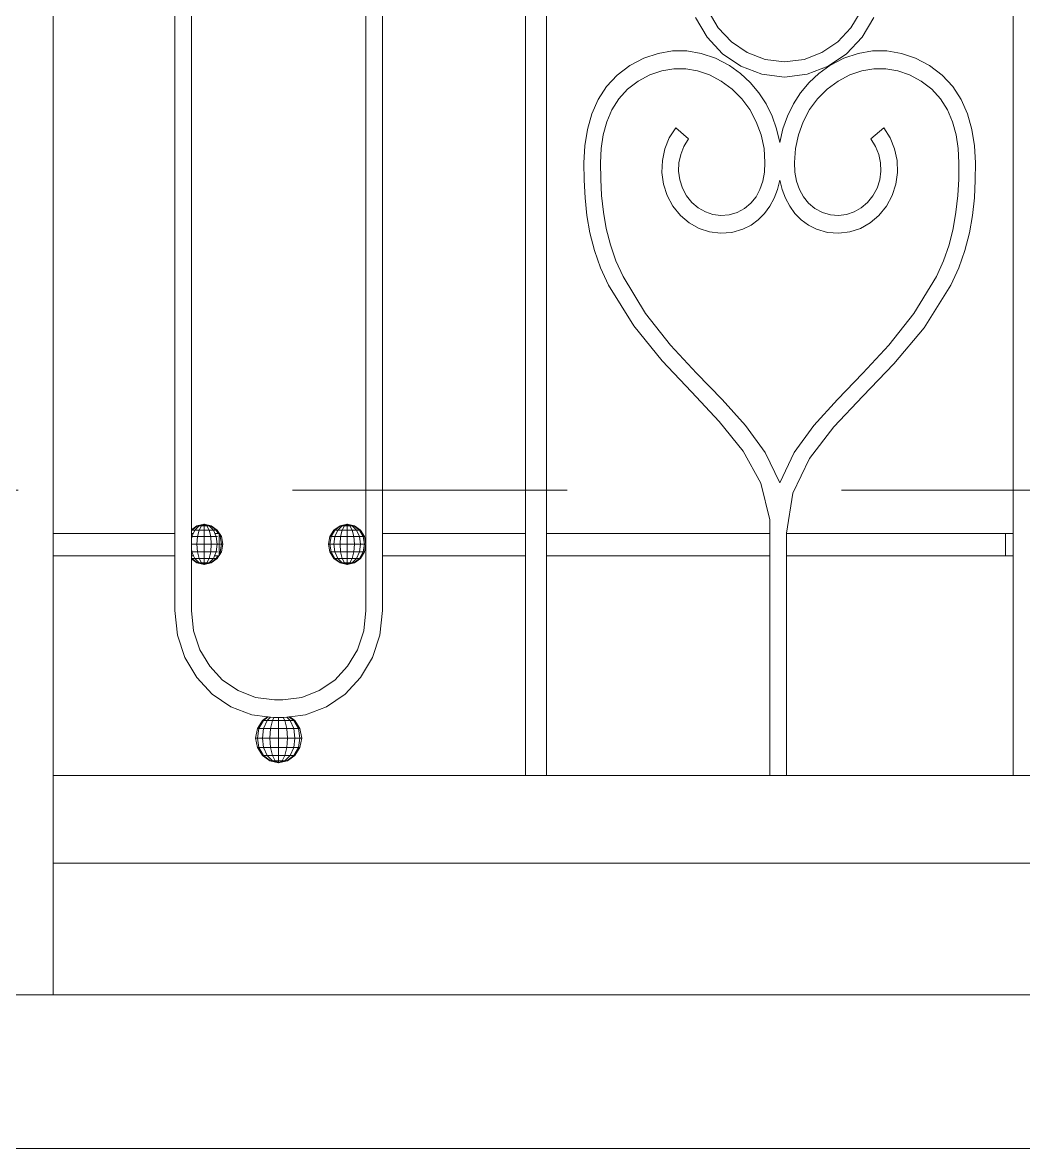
# Model space of a CAD drawing. Header units: millimetres. Extents: x 1832547 to 2001569, y -558009 to -417808.
# Drawn here: x 1944749 to 1945205, y -528144 to -527631 of the extents above; entities that cross this region are included whole.
import ezdxf

# ---------------------------------------------------------------- set-up
doc = ezdxf.new("R2010")
doc.units = ezdxf.units.MM
doc.header["$MEASUREMENT"] = 0
doc.linetypes.add('CENTER', pattern=[2, 1.25, -0.25, 0.25, -0.25])
for name, color, linetype, lineweight in [('CA.thay 145', 145, 'CONTINUOUS', 18), ('CA.tim 67', 67, 'CENTER', 9), ('CA_manh 08', 8, 'CONTINUOUS', 9)]:
    doc.layers.add(name, color=color, linetype=linetype, lineweight=lineweight)

msp = doc.modelspace()

# ---------------------------------------------------------------- linework, layer by layer
at = {"layer": 'CA.thay 145'}
msp.add_lwpolyline([(1940403.64, -528143.59), (1955074.86, -528143.59)], dxfattribs=at)
at = {"layer": 'CA.tim 67', "ltscale": 500}
msp.add_lwpolyline([(1963746.8, -527843.59), (1938240.83, -527843.59)], dxfattribs=at)
at = {"layer": 'CA_manh 08'}
for p, q in [((1944762.75, -527863.43), (1944762.75, -527351.16)), ((1944818.17, -527351.16), (1944818.17, -527863.43)), ((1944825.73, -527861.66), (1944825.73, -527351.77)), ((1944905.18, -527352.13), (1944905.18, -527868.32)), ((1944912.75, -527863.43), (1944912.75, -527351.16)), ((1944977.92, -527351.16), (1944977.92, -527863.43)), ((1944987.38, -527863.43), (1944987.38, -527351.16)), ((1945199.99, -527351.16), (1945199.99, -527863.43)), ((1945061.06, -527625.21), (1945065.64, -527632.95)), ((1945126.14, -527632.95), (1945130.72, -527625.21)), ((1945060.61, -527637.27), (1945055.27, -527628.26)), ((1945136.51, -527628.26), (1945131.17, -527637.27)), ((1945067.62, -527644.8), (1945060.61, -527637.27)), ((1945065.64, -527632.95), (1945071.65, -527639.4)), ((1945120.13, -527639.4), (1945126.14, -527632.95)), ((1945131.17, -527637.27), (1945124.16, -527644.8)), ((1945071.65, -527639.4), (1945078.85, -527644.32)), ((1945112.93, -527644.32), (1945120.13, -527639.4)), ((1945025.4, -527650.24), (1945031.78, -527646.89)), ((1945038.26, -527644.66), (1945031.78, -527646.89)), ((1945044.82, -527643.54), (1945038.26, -527644.66)), ((1945051.4, -527643.54), (1945044.82, -527643.54)), ((1945057.96, -527644.66), (1945051.4, -527643.54)), ((1945064.45, -527646.89), (1945057.96, -527644.66)), ((1945070.82, -527650.24), (1945064.45, -527646.89)), ((1945076.01, -527650.54), (1945067.62, -527644.8)), ((1945078.85, -527644.32), (1945087.01, -527647.45)), ((1945087.01, -527647.45), (1945095.89, -527648.56)), ((1945095.89, -527648.56), (1945104.77, -527647.45)), ((1945104.77, -527647.45), (1945112.93, -527644.32)), ((1945124.16, -527644.8), (1945115.76, -527650.54)), ((1945122.92, -527646.89), (1945116.54, -527650.24)), ((1945129.4, -527644.66), (1945122.92, -527646.89)), ((1945135.96, -527643.54), (1945129.4, -527644.66)), ((1945142.54, -527643.54), (1945135.96, -527643.54)), ((1945149.1, -527644.66), (1945142.54, -527643.54)), ((1945155.59, -527646.89), (1945149.1, -527644.66)), ((1945161.96, -527650.24), (1945155.59, -527646.89)), ((1945025.4, -527650.24), (1945019.62, -527654.6)), ((1945034.54, -527654.46), (1945039.94, -527652.58)), ((1945039.94, -527652.58), (1945045.39, -527651.64)), ((1945045.39, -527651.64), (1945050.85, -527651.64)), ((1945050.85, -527651.64), (1945056.29, -527652.58)), ((1945056.29, -527652.58), (1945061.7, -527654.46)), ((1945075.79, -527653.79), (1945070.82, -527650.24)), ((1945085.53, -527654.19), (1945076.01, -527650.54)), ((1945115.76, -527650.54), (1945106.25, -527654.19)), ((1945116.54, -527650.24), (1945111.58, -527653.79)), ((1945125.67, -527654.46), (1945131.07, -527652.58)), ((1945131.07, -527652.58), (1945136.52, -527651.64)), ((1945136.52, -527651.64), (1945141.98, -527651.64)), ((1945141.98, -527651.64), (1945147.42, -527652.58)), ((1945152.83, -527654.46), (1945147.42, -527652.58)), ((1945167.74, -527654.6), (1945161.96, -527650.24)), ((1945019.62, -527654.6), (1945014.84, -527659.81)), ((1945024.35, -527660.95), (1945029.19, -527657.28)), ((1945029.19, -527657.28), (1945034.54, -527654.46)), ((1945061.7, -527654.46), (1945067.03, -527657.28)), ((1945067.03, -527657.28), (1945072.04, -527660.95)), ((1945080.24, -527657.93), (1945075.79, -527653.79)), ((1945084.14, -527662.6), (1945080.24, -527657.93)), ((1945095.89, -527655.48), (1945085.53, -527654.19)), ((1945106.25, -527654.19), (1945095.89, -527655.48)), ((1945107.13, -527657.93), (1945103.22, -527662.6)), ((1945111.58, -527653.79), (1945107.13, -527657.93)), ((1945115.33, -527660.95), (1945120.33, -527657.28)), ((1945120.33, -527657.28), (1945125.67, -527654.46)), ((1945152.83, -527654.46), (1945158.18, -527657.28)), ((1945158.18, -527657.28), (1945163.02, -527660.95)), ((1945172.52, -527659.81), (1945167.74, -527654.6)), ((1945014.84, -527659.81), (1945011.02, -527665.73)), ((1945020.39, -527665.33), (1945024.35, -527660.95)), ((1945072.04, -527660.95), (1945076.4, -527665.32)), ((1945087.47, -527667.72), (1945084.14, -527662.6)), ((1945103.22, -527662.6), (1945099.89, -527667.72)), ((1945110.96, -527665.32), (1945115.33, -527660.95)), ((1945163.02, -527660.95), (1945166.97, -527665.33)), ((1945176.34, -527665.73), (1945172.52, -527659.81)), ((1945011.02, -527665.73), (1945008.12, -527672.27)), ((1945017.27, -527670.31), (1945020.39, -527665.33)), ((1945076.4, -527665.32), (1945080.09, -527670.3)), ((1945090.19, -527673.24), (1945087.47, -527667.72)), ((1945099.89, -527667.72), (1945097.17, -527673.24)), ((1945107.28, -527670.3), (1945110.96, -527665.32)), ((1945166.97, -527665.33), (1945170.1, -527670.31)), ((1945179.24, -527672.27), (1945176.34, -527665.73)), ((1945008.12, -527672.27), (1945006.09, -527679.31)), ((1945014.93, -527675.81), (1945017.27, -527670.31)), ((1945080.09, -527670.3), (1945083.03, -527675.8)), ((1945092.27, -527679.09), (1945090.19, -527673.24)), ((1945097.17, -527673.24), (1945095.09, -527679.09)), ((1945104.33, -527675.8), (1945107.28, -527670.3)), ((1945170.1, -527670.31), (1945172.44, -527675.81)), ((1945181.27, -527679.31), (1945179.24, -527672.27)), ((1945013.31, -527681.74), (1945014.93, -527675.81)), ((1945046.32, -527678.52), (1945043.38, -527683.15)), ((1945052.17, -527683.67), (1945046.32, -527678.52)), ((1945083.03, -527675.8), (1945085.2, -527681.72)), ((1945102.17, -527681.72), (1945104.33, -527675.8)), ((1945141.04, -527678.52), (1945135.19, -527683.67)), ((1945143.98, -527683.15), (1945141.04, -527678.52)), ((1945172.44, -527675.81), (1945174.05, -527681.74)), ((1945006.09, -527679.31), (1945004.9, -527686.74)), ((1945012.37, -527688.01), (1945013.31, -527681.74)), ((1945043.38, -527683.15), (1945041.36, -527688.18)), ((1945050.04, -527687.03), (1945052.17, -527683.67)), ((1945085.2, -527681.72), (1945086.53, -527687.97)), ((1945093.68, -527685.22), (1945092.27, -527679.09)), ((1945095.09, -527679.09), (1945093.68, -527685.22)), ((1945100.84, -527687.97), (1945102.17, -527681.72)), ((1945135.19, -527683.67), (1945137.32, -527687.03)), ((1945146.01, -527688.18), (1945143.98, -527683.15)), ((1945174.05, -527681.74), (1945174.99, -527688.01)), ((1945182.47, -527686.74), (1945181.27, -527679.31)), ((1945004.9, -527686.74), (1945004.48, -527694.46)), ((1945012.05, -527694.52), (1945012.37, -527688.01)), ((1945041.36, -527688.18), (1945040.24, -527693.47)), ((1945048.57, -527690.67), (1945050.04, -527687.03)), ((1945086.53, -527687.97), (1945086.98, -527694.45)), ((1945100.39, -527694.45), (1945100.84, -527687.97)), ((1945137.32, -527687.03), (1945138.8, -527690.67)), ((1945147.12, -527693.47), (1945146.01, -527688.18)), ((1945174.99, -527688.01), (1945175.31, -527694.52)), ((1945182.88, -527694.46), (1945182.47, -527686.74)), ((1945040.24, -527693.47), (1945040.05, -527698.87)), ((1945047.76, -527694.49), (1945048.57, -527690.67)), ((1945138.8, -527690.67), (1945139.61, -527694.49)), ((1945147.31, -527698.87), (1945147.12, -527693.47)), ((1945004.48, -527694.46), (1945004.58, -527702.48)), ((1945012.15, -527701.95), (1945012.05, -527694.52)), ((1945040.05, -527698.87), (1945040.79, -527704.23)), ((1945047.61, -527698.4), (1945047.76, -527694.49)), ((1945048.13, -527702.29), (1945047.61, -527698.4)), ((1945086.73, -527698.78), (1945085.96, -527702.86)), ((1945086.98, -527694.45), (1945086.73, -527698.78)), ((1945100.64, -527698.78), (1945100.39, -527694.45)), ((1945101.4, -527702.86), (1945100.64, -527698.78)), ((1945139.76, -527698.4), (1945139.23, -527702.29)), ((1945139.61, -527694.49), (1945139.76, -527698.4)), ((1945146.58, -527704.23), (1945147.31, -527698.87)), ((1945175.31, -527694.52), (1945175.21, -527701.95)), ((1945182.78, -527702.48), (1945182.88, -527694.46)), ((1945004.58, -527702.48), (1945005.01, -527710.48)), ((1945012.58, -527709.46), (1945012.15, -527701.95)), ((1945040.79, -527704.23), (1945042.45, -527709.41)), ((1945049.34, -527706.04), (1945048.13, -527702.29)), ((1945085.96, -527702.86), (1945084.69, -527706.64)), ((1945092.62, -527706.68), (1945093.68, -527702.48)), ((1945093.68, -527702.48), (1945094.75, -527706.68)), ((1945102.68, -527706.64), (1945101.4, -527702.86)), ((1945139.23, -527702.29), (1945138.03, -527706.04)), ((1945144.92, -527709.41), (1945146.58, -527704.23)), ((1945175.21, -527701.95), (1945174.79, -527709.46)), ((1945182.36, -527710.48), (1945182.78, -527702.48)), ((1945042.45, -527709.41), (1945045.05, -527714.27)), ((1945051.22, -527709.57), (1945049.34, -527706.04)), ((1945084.69, -527706.64), (1945082.89, -527710.03)), ((1945091.1, -527710.64), (1945092.62, -527706.68)), ((1945094.75, -527706.68), (1945096.26, -527710.64)), ((1945104.48, -527710.03), (1945102.68, -527706.64)), ((1945138.03, -527706.04), (1945136.14, -527709.57)), ((1945142.31, -527714.27), (1945144.92, -527709.41)), ((1945005.01, -527710.48), (1945005.86, -527718.47)), ((1945013.4, -527716.98), (1945012.58, -527709.46)), ((1945045.05, -527714.27), (1945048.46, -527718.51)), ((1945053.69, -527712.64), (1945051.22, -527709.57)), ((1945056.58, -527715.1), (1945053.69, -527712.64)), ((1945080.55, -527712.96), (1945077.67, -527715.37)), ((1945082.89, -527710.03), (1945080.55, -527712.96)), ((1945086.75, -527717.62), (1945089.15, -527714.31)), ((1945089.15, -527714.31), (1945091.1, -527710.64)), ((1945096.26, -527710.64), (1945098.22, -527714.31)), ((1945098.22, -527714.31), (1945100.62, -527717.62)), ((1945106.81, -527712.96), (1945104.48, -527710.03)), ((1945109.69, -527715.37), (1945106.81, -527712.96)), ((1945133.68, -527712.64), (1945130.78, -527715.1)), ((1945136.14, -527709.57), (1945133.68, -527712.64)), ((1945138.9, -527718.51), (1945142.31, -527714.27)), ((1945174.79, -527709.46), (1945173.97, -527716.98)), ((1945181.5, -527718.47), (1945182.36, -527710.48)), ((1945005.86, -527718.47), (1945007.26, -527726.45)), ((1945014.7, -527724.48), (1945013.4, -527716.98)), ((1945048.46, -527718.51), (1945052.47, -527721.91)), ((1945059.81, -527716.92), (1945056.58, -527715.1)), ((1945063.28, -527718.07), (1945059.81, -527716.92)), ((1945066.9, -527718.52), (1945063.28, -527718.07)), ((1945070.59, -527718.23), (1945066.9, -527718.52)), ((1945074.24, -527717.18), (1945070.59, -527718.23)), ((1945077.67, -527715.37), (1945074.24, -527717.18)), ((1945083.9, -527720.51), (1945086.75, -527717.62)), ((1945100.62, -527717.62), (1945103.46, -527720.51)), ((1945113.12, -527717.18), (1945109.69, -527715.37)), ((1945116.78, -527718.23), (1945113.12, -527717.18)), ((1945120.46, -527718.52), (1945116.78, -527718.23)), ((1945124.09, -527718.07), (1945120.46, -527718.52)), ((1945127.56, -527716.92), (1945124.09, -527718.07)), ((1945130.78, -527715.1), (1945127.56, -527716.92)), ((1945134.9, -527721.91), (1945138.9, -527718.51)), ((1945173.97, -527716.98), (1945172.66, -527724.48)), ((1945180.11, -527726.45), (1945181.5, -527718.47)), ((1945016.57, -527731.91), (1945014.7, -527724.48)), ((1945052.47, -527721.91), (1945056.94, -527724.43)), ((1945056.94, -527724.43), (1945061.74, -527726.02)), ((1945071.85, -527726.24), (1945076.89, -527724.8)), ((1945076.89, -527724.8), (1945080.62, -527722.92)), ((1945080.62, -527722.92), (1945083.9, -527720.51)), ((1945103.46, -527720.51), (1945106.75, -527722.92)), ((1945106.75, -527722.92), (1945110.48, -527724.8)), ((1945110.48, -527724.8), (1945115.52, -527726.24)), ((1945125.62, -527726.02), (1945130.43, -527724.43)), ((1945130.43, -527724.43), (1945134.9, -527721.91)), ((1945172.66, -527724.48), (1945170.8, -527731.91)), ((1945007.26, -527726.45), (1945009.29, -527734.41)), ((1945061.74, -527726.02), (1945066.76, -527726.64)), ((1945066.76, -527726.64), (1945071.85, -527726.24)), ((1945115.52, -527726.24), (1945120.61, -527726.64)), ((1945120.61, -527726.64), (1945125.62, -527726.02)), ((1945178.07, -527734.41), (1945180.11, -527726.45)), ((1945009.29, -527734.41), (1945012.07, -527742.35)), ((1945019.08, -527739.2), (1945016.57, -527731.91)), ((1945170.8, -527731.91), (1945168.29, -527739.2)), ((1945175.29, -527742.35), (1945178.07, -527734.41)), ((1945022.31, -527746.32), (1945019.08, -527739.2)), ((1945168.29, -527739.2), (1945165.06, -527746.32)), ((1945012.07, -527742.35), (1945015.7, -527750.28)), ((1945171.67, -527750.28), (1945175.29, -527742.35)), ((1945015.7, -527750.28), (1945027.2, -527768.83)), ((1945032.53, -527763.11), (1945022.31, -527746.32)), ((1945165.06, -527746.32), (1945154.83, -527763.11)), ((1945159.49, -527769.65), (1945171.67, -527750.28)), ((1945043.93, -527777.56), (1945032.53, -527763.11)), ((1945154.83, -527763.11), (1945143.44, -527777.56)), ((1945027.2, -527768.83), (1945040.15, -527784.73)), ((1945145.69, -527786.15), (1945159.49, -527769.65)), ((1945055.79, -527790.39), (1945043.93, -527777.56)), ((1945143.44, -527777.56), (1945131.57, -527790.39)), ((1945040.15, -527784.73), (1945053.49, -527798.93)), ((1945131.52, -527800.86), (1945145.69, -527786.15)), ((1945067.41, -527802.35), (1945055.79, -527790.39)), ((1945131.57, -527790.39), (1945119.96, -527802.35)), ((1945053.49, -527798.93), (1945066.13, -527812.33)), ((1945118.27, -527814.84), (1945131.52, -527800.86)), ((1945078.07, -527814.16), (1945067.41, -527802.35)), ((1945119.96, -527802.35), (1945109.3, -527814.16)), ((1945066.13, -527812.33), (1945077.01, -527825.88)), ((1945087.06, -527826.56), (1945078.07, -527814.16)), ((1945109.3, -527814.16), (1945100.3, -527826.56)), ((1945107.22, -527829.19), (1945118.27, -527814.84)), ((1945077.01, -527825.88), (1945085.07, -527840.5)), ((1945093.68, -527840.27), (1945087.06, -527826.56)), ((1945100.3, -527826.56), (1945093.68, -527840.27)), ((1945099.63, -527844.98), (1945107.22, -527829.19)), ((1945085.07, -527840.5), (1945089.22, -527857.12)), ((1945096.79, -527863.29), (1945099.63, -527844.98)), ((1945089.22, -527857.12), (1945089.22, -527863.43)), ((1944825.73, -527861.66), (1944828.23, -527859.87)), ((1944825.73, -527861.85), (1944825.73, -527861.66)), ((1944825.93, -527861.85), (1944825.73, -527861.85)), ((1944825.73, -527862.19), (1944825.93, -527861.85)), ((1944825.73, -527862.19), (1944825.73, -527861.85)), ((1944825.73, -527863.43), (1944825.73, -527862.19)), ((1944825.93, -527861.85), (1944828.48, -527859.87)), ((1944827.23, -527861.85), (1944825.93, -527861.85)), ((1944825.93, -527864.82), (1944827.23, -527861.85)), ((1944827.23, -527861.85), (1944829.18, -527859.87)), ((1944829.18, -527861.85), (1944827.23, -527861.85)), ((1944828.23, -527859.87), (1944831.49, -527859.17)), ((1944828.48, -527859.87), (1944828.23, -527859.87)), ((1944828.48, -527859.87), (1944831.49, -527859.17)), ((1944829.18, -527859.87), (1944828.48, -527859.87)), ((1944828.48, -527864.82), (1944829.18, -527861.85)), ((1944829.18, -527859.87), (1944831.49, -527859.17)), ((1944830.24, -527859.87), (1944829.18, -527859.87)), ((1944829.18, -527861.85), (1944830.24, -527859.87)), ((1944831.49, -527861.85), (1944829.18, -527861.85)), ((1944830.24, -527859.87), (1944831.49, -527859.17)), ((1944831.49, -527859.87), (1944830.24, -527859.87)), ((1944831.49, -527859.17), (1944831.49, -527859.87)), ((1944834.74, -527859.87), (1944831.49, -527859.17)), ((1944834.5, -527859.87), (1944831.49, -527859.17)), ((1944833.79, -527859.87), (1944831.49, -527859.17)), ((1944832.73, -527859.87), (1944831.49, -527859.17)), ((1944832.73, -527859.87), (1944831.49, -527859.87)), ((1944831.49, -527859.87), (1944831.49, -527861.85)), ((1944833.79, -527861.85), (1944831.49, -527861.85)), ((1944831.49, -527861.85), (1944831.49, -527864.82)), ((1944833.79, -527859.87), (1944832.73, -527859.87)), ((1944833.79, -527861.85), (1944832.73, -527859.87)), ((1944834.5, -527859.87), (1944833.79, -527859.87)), ((1944835.74, -527861.85), (1944833.79, -527859.87)), ((1944835.74, -527861.85), (1944833.79, -527861.85)), ((1944834.5, -527864.82), (1944833.79, -527861.85)), ((1944834.5, -527859.87), (1944834.74, -527859.87)), ((1944837.05, -527861.85), (1944834.5, -527859.87)), ((1944837.51, -527861.85), (1944834.74, -527859.87)), ((1944837.05, -527861.85), (1944835.74, -527861.85)), ((1944837.05, -527864.82), (1944835.74, -527861.85)), ((1944837.51, -527861.85), (1944837.05, -527861.85)), ((1944837.95, -527863.43), (1944837.05, -527861.85)), ((1944839.35, -527864.82), (1944837.51, -527861.85)), ((1944888.81, -527864.82), (1944890.65, -527861.85)), ((1944889.4, -527864.82), (1944891.11, -527861.85)), ((1944890.65, -527861.85), (1944893.41, -527859.87)), ((1944891.11, -527861.85), (1944890.65, -527861.85)), ((1944891.11, -527861.85), (1944893.66, -527859.87)), ((1944892.41, -527861.85), (1944891.11, -527861.85)), ((1944891.11, -527864.82), (1944892.41, -527861.85)), ((1944892.41, -527861.85), (1944894.37, -527859.87)), ((1944894.37, -527861.85), (1944892.41, -527861.85)), ((1944893.41, -527859.87), (1944896.67, -527859.17)), ((1944893.66, -527859.87), (1944893.41, -527859.87)), ((1944893.66, -527859.87), (1944896.67, -527859.17)), ((1944894.37, -527859.87), (1944893.66, -527859.87)), ((1944893.66, -527864.82), (1944894.37, -527861.85)), ((1944894.37, -527859.87), (1944896.67, -527859.17)), ((1944895.42, -527859.87), (1944894.37, -527859.87)), ((1944894.37, -527861.85), (1944895.42, -527859.87)), ((1944896.67, -527861.85), (1944894.37, -527861.85)), ((1944895.42, -527859.87), (1944896.67, -527859.17)), ((1944896.67, -527859.87), (1944895.42, -527859.87)), ((1944896.67, -527859.17), (1944896.67, -527859.87)), ((1944899.93, -527859.87), (1944896.67, -527859.17)), ((1944899.68, -527859.87), (1944896.67, -527859.17)), ((1944898.97, -527859.87), (1944896.67, -527859.17)), ((1944897.92, -527859.87), (1944896.67, -527859.17)), ((1944897.92, -527859.87), (1944896.67, -527859.87)), ((1944896.67, -527859.87), (1944896.67, -527861.85)), ((1944898.97, -527861.85), (1944896.67, -527861.85)), ((1944896.67, -527861.85), (1944896.67, -527864.82)), ((1944898.97, -527859.87), (1944897.92, -527859.87)), ((1944898.97, -527861.85), (1944897.92, -527859.87)), ((1944899.68, -527859.87), (1944898.97, -527859.87)), ((1944900.93, -527861.85), (1944898.97, -527859.87)), ((1944900.93, -527861.85), (1944898.97, -527861.85)), ((1944899.68, -527864.82), (1944898.97, -527861.85)), ((1944899.68, -527859.87), (1944899.93, -527859.87)), ((1944902.23, -527861.85), (1944899.68, -527859.87)), ((1944902.69, -527861.85), (1944899.93, -527859.87)), ((1944902.23, -527861.85), (1944900.93, -527861.85)), ((1944902.23, -527864.82), (1944900.93, -527861.85)), ((1944902.69, -527861.85), (1944902.23, -527861.85)), ((1944903.94, -527864.82), (1944902.23, -527861.85)), ((1944904.54, -527864.82), (1944902.69, -527861.85)), ((1945096.79, -527863.43), (1945096.79, -527863.29)), ((1944762.75, -527863.43), (1944818.17, -527863.43)), ((1944762.75, -527863.43), (1944762.75, -527873.59)), ((1944818.17, -527863.43), (1944818.17, -527873.59)), ((1944825.73, -527863.43), (1944826.42, -527863.43)), ((1944825.73, -527864.82), (1944825.73, -527863.43)), ((1944825.93, -527864.82), (1944825.73, -527864.82)), ((1944825.73, -527866.29), (1944825.93, -527864.82)), ((1944825.73, -527866.29), (1944825.73, -527864.82)), ((1944825.73, -527868.32), (1944825.73, -527866.29)), ((1944828.23, -527868.32), (1944825.73, -527868.32)), ((1944825.73, -527870.35), (1944825.73, -527868.32)), ((1944828.48, -527864.82), (1944825.93, -527864.82)), ((1944828.23, -527868.32), (1944828.48, -527864.82)), ((1944831.49, -527868.32), (1944828.23, -527868.32)), ((1944828.48, -527871.82), (1944828.23, -527868.32)), ((1944831.49, -527864.82), (1944828.48, -527864.82)), ((1944834.5, -527864.82), (1944831.49, -527864.82)), ((1944831.49, -527864.82), (1944831.49, -527868.32)), ((1944834.74, -527868.32), (1944831.49, -527868.32)), ((1944831.49, -527868.32), (1944831.49, -527871.82)), ((1944837.05, -527864.82), (1944834.5, -527864.82)), ((1944834.74, -527868.32), (1944834.5, -527864.82)), ((1944834.5, -527871.82), (1944834.74, -527868.32)), ((1944837.51, -527868.32), (1944834.74, -527868.32)), ((1944836.56, -527863.43), (1944837.95, -527863.43)), ((1944837.58, -527864.82), (1944837.05, -527864.82)), ((1944837.51, -527868.32), (1944837.05, -527864.82)), ((1944837.05, -527871.82), (1944837.51, -527868.32)), ((1944838.34, -527868.32), (1944837.51, -527868.32)), ((1944837.95, -527863.43), (1944838.35, -527863.43)), ((1944838.35, -527864.82), (1944838.34, -527868.32)), ((1944839.35, -527868.32), (1944838.34, -527868.32)), ((1944838.34, -527868.32), (1944838.35, -527871.82)), ((1944838.35, -527863.43), (1944838.35, -527864.11)), ((1944838.75, -527864.82), (1944838.35, -527864.11)), ((1944838.35, -527864.11), (1944838.35, -527864.82)), ((1944838.75, -527864.82), (1944838.35, -527864.82)), ((1944839.35, -527864.82), (1944838.75, -527864.82)), ((1944839.35, -527868.32), (1944838.75, -527864.82)), ((1944838.75, -527871.82), (1944839.35, -527868.32)), ((1944840, -527868.32), (1944839.35, -527864.82)), ((1944840, -527868.32), (1944839.35, -527868.32)), ((1944839.35, -527871.82), (1944840, -527868.32)), ((1944888.16, -527868.32), (1944888.81, -527864.82)), ((1944888.81, -527868.32), (1944888.16, -527868.32)), ((1944888.81, -527871.82), (1944888.16, -527868.32)), ((1944889.4, -527864.82), (1944888.81, -527864.82)), ((1944888.81, -527868.32), (1944889.4, -527864.82)), ((1944890.65, -527868.32), (1944888.81, -527868.32)), ((1944889.4, -527871.82), (1944888.81, -527868.32)), ((1944891.11, -527864.82), (1944889.4, -527864.82)), ((1944890.65, -527868.32), (1944891.11, -527864.82)), ((1944893.41, -527868.32), (1944890.65, -527868.32)), ((1944891.11, -527871.82), (1944890.65, -527868.32)), ((1944893.66, -527864.82), (1944891.11, -527864.82)), ((1944893.41, -527868.32), (1944893.66, -527864.82)), ((1944896.67, -527868.32), (1944893.41, -527868.32)), ((1944893.66, -527871.82), (1944893.41, -527868.32)), ((1944896.67, -527864.82), (1944893.66, -527864.82)), ((1944899.68, -527864.82), (1944896.67, -527864.82)), ((1944896.67, -527864.82), (1944896.67, -527868.32)), ((1944899.93, -527868.32), (1944896.67, -527868.32)), ((1944896.67, -527868.32), (1944896.67, -527871.82)), ((1944902.23, -527864.82), (1944899.68, -527864.82)), ((1944899.93, -527868.32), (1944899.68, -527864.82)), ((1944899.68, -527871.82), (1944899.93, -527868.32)), ((1944902.69, -527868.32), (1944899.93, -527868.32)), ((1944903.94, -527864.82), (1944902.23, -527864.82)), ((1944902.69, -527868.32), (1944902.23, -527864.82)), ((1944902.23, -527871.82), (1944902.69, -527868.32)), ((1944904.54, -527868.32), (1944902.69, -527868.32)), ((1944904.54, -527864.82), (1944903.94, -527864.82)), ((1944904.54, -527868.32), (1944903.94, -527864.82)), ((1944903.94, -527871.82), (1944904.54, -527868.32)), ((1944905.18, -527868.32), (1944904.54, -527864.82)), ((1944905.18, -527868.32), (1944904.54, -527868.32)), ((1944904.54, -527871.82), (1944905.18, -527868.32)), ((1944905.18, -527868.32), (1944905.18, -527898.46)), ((1944977.92, -527863.43), (1944912.75, -527863.43)), ((1944912.75, -527873.59), (1944912.75, -527863.43)), ((1944977.92, -527863.43), (1944977.92, -527873.59)), ((1945089.22, -527863.43), (1944987.38, -527863.43)), ((1944987.38, -527873.59), (1944987.38, -527863.43)), ((1945089.22, -527863.43), (1945089.22, -527873.59)), ((1945196.57, -527863.43), (1945096.79, -527863.43)), ((1945096.79, -527873.59), (1945096.79, -527863.43)), ((1945199.99, -527863.43), (1945196.57, -527863.43)), ((1945196.57, -527863.43), (1945196.57, -527873.59)), ((1945199.99, -527873.59), (1945199.99, -527863.43)), ((1944762.75, -527973.59), (1944762.75, -527873.59)), ((1944818.17, -527873.59), (1944762.75, -527873.59)), ((1944818.17, -527873.59), (1944818.17, -527898.49)), ((1944825.93, -527871.82), (1944825.73, -527870.35)), ((1944825.73, -527871.82), (1944825.73, -527870.35)), ((1944825.93, -527871.82), (1944825.73, -527871.82)), ((1944825.73, -527873.59), (1944825.73, -527871.82)), ((1944826.68, -527873.59), (1944825.73, -527873.59)), ((1944825.73, -527874.45), (1944825.73, -527873.59)), ((1944828.48, -527871.82), (1944825.93, -527871.82)), ((1944826.68, -527873.59), (1944825.93, -527871.82)), ((1944827.23, -527874.78), (1944826.68, -527873.59)), ((1944831.49, -527871.82), (1944828.48, -527871.82)), ((1944829.18, -527874.78), (1944828.48, -527871.82)), ((1944834.5, -527871.82), (1944831.49, -527871.82)), ((1944831.49, -527871.82), (1944831.49, -527874.78)), ((1944833.79, -527874.78), (1944834.5, -527871.82)), ((1944837.05, -527871.82), (1944834.5, -527871.82)), ((1944835.74, -527874.78), (1944836.28, -527873.59)), ((1944836.28, -527873.59), (1944837.05, -527871.82)), ((1944837.73, -527873.59), (1944836.28, -527873.59)), ((1944837.58, -527871.82), (1944837.05, -527871.82)), ((1944837.05, -527874.78), (1944837.73, -527873.59)), ((1944837.51, -527874.78), (1944838.25, -527873.59)), ((1944838.25, -527873.59), (1944837.73, -527873.59)), ((1944838.25, -527873.59), (1944838.35, -527873.59)), ((1944838.75, -527871.82), (1944838.35, -527871.82)), ((1944838.35, -527873.43), (1944839.35, -527871.82)), ((1944838.35, -527872.53), (1944838.75, -527871.82)), ((1944838.35, -527871.82), (1944838.35, -527872.53)), ((1944838.35, -527872.53), (1944838.35, -527873.43)), ((1944838.35, -527873.59), (1944838.35, -527873.43)), ((1944839.35, -527871.82), (1944838.75, -527871.82)), ((1944889.4, -527871.82), (1944888.81, -527871.82)), ((1944890.65, -527874.78), (1944888.81, -527871.82)), ((1944891.11, -527871.82), (1944889.4, -527871.82)), ((1944891.11, -527874.78), (1944889.4, -527871.82)), ((1944893.66, -527871.82), (1944891.11, -527871.82)), ((1944892.41, -527874.78), (1944891.11, -527871.82)), ((1944896.67, -527871.82), (1944893.66, -527871.82)), ((1944894.37, -527874.78), (1944893.66, -527871.82)), ((1944899.68, -527871.82), (1944896.67, -527871.82)), ((1944896.67, -527871.82), (1944896.67, -527874.78)), ((1944898.97, -527874.78), (1944899.68, -527871.82)), ((1944902.23, -527871.82), (1944899.68, -527871.82)), ((1944900.93, -527874.78), (1944902.23, -527871.82)), ((1944903.94, -527871.82), (1944902.23, -527871.82)), ((1944902.23, -527874.78), (1944903.94, -527871.82)), ((1944902.69, -527874.78), (1944904.54, -527871.82)), ((1944904.54, -527871.82), (1944903.94, -527871.82)), ((1944912.75, -527873.59), (1944977.92, -527873.59)), ((1944912.75, -527898.49), (1944912.75, -527873.59)), ((1944977.92, -527873.59), (1944977.92, -527973.59)), ((1944987.38, -527873.59), (1945089.22, -527873.59)), ((1944987.38, -527973.59), (1944987.38, -527873.59)), ((1945089.22, -527973.59), (1945089.22, -527873.59)), ((1945096.79, -527873.59), (1945196.57, -527873.59)), ((1945096.79, -527973.59), (1945096.79, -527873.59)), ((1945196.57, -527873.59), (1945199.99, -527873.59)), ((1945199.99, -527873.59), (1945199.99, -527973.59)), ((1944825.93, -527874.78), (1944825.73, -527874.45)), ((1944825.73, -527874.78), (1944825.73, -527874.45)), ((1944825.93, -527874.78), (1944825.73, -527874.78)), ((1944825.73, -527874.97), (1944825.73, -527874.78)), ((1944828.23, -527876.77), (1944825.73, -527874.97)), ((1944825.73, -527898.46), (1944825.73, -527874.97)), ((1944827.23, -527874.78), (1944825.93, -527874.78)), ((1944828.48, -527876.77), (1944825.93, -527874.78)), ((1944829.18, -527874.78), (1944827.23, -527874.78)), ((1944829.18, -527876.77), (1944827.23, -527874.78)), ((1944828.48, -527876.77), (1944828.23, -527876.77)), ((1944831.49, -527877.46), (1944828.23, -527876.77)), ((1944829.18, -527876.77), (1944828.48, -527876.77)), ((1944831.49, -527877.46), (1944828.48, -527876.77)), ((1944831.49, -527874.78), (1944829.18, -527874.78)), ((1944830.24, -527876.77), (1944829.18, -527874.78)), ((1944830.24, -527876.77), (1944829.18, -527876.77)), ((1944831.49, -527877.46), (1944829.18, -527876.77)), ((1944831.49, -527876.77), (1944830.24, -527876.77)), ((1944831.49, -527877.46), (1944830.24, -527876.77)), ((1944833.79, -527874.78), (1944831.49, -527874.78)), ((1944831.49, -527874.78), (1944831.49, -527876.77)), ((1944832.73, -527876.77), (1944831.49, -527876.77)), ((1944831.49, -527876.77), (1944831.49, -527877.46)), ((1944831.49, -527877.46), (1944834.74, -527876.77)), ((1944831.49, -527877.46), (1944834.5, -527876.77)), ((1944831.49, -527877.46), (1944833.79, -527876.77)), ((1944831.49, -527877.46), (1944832.73, -527876.77)), ((1944832.73, -527876.77), (1944833.79, -527874.78)), ((1944833.79, -527876.77), (1944832.73, -527876.77)), ((1944835.74, -527874.78), (1944833.79, -527874.78)), ((1944833.79, -527876.77), (1944835.74, -527874.78)), ((1944834.5, -527876.77), (1944833.79, -527876.77)), ((1944834.5, -527876.77), (1944837.05, -527874.78)), ((1944834.74, -527876.77), (1944834.5, -527876.77)), ((1944834.74, -527876.77), (1944837.51, -527874.78)), ((1944837.05, -527874.78), (1944835.74, -527874.78)), ((1944837.05, -527874.78), (1944837.51, -527874.78)), ((1944891.11, -527874.78), (1944890.65, -527874.78)), ((1944893.41, -527876.77), (1944890.65, -527874.78)), ((1944892.41, -527874.78), (1944891.11, -527874.78)), ((1944893.66, -527876.77), (1944891.11, -527874.78)), ((1944894.37, -527874.78), (1944892.41, -527874.78)), ((1944894.37, -527876.77), (1944892.41, -527874.78)), ((1944893.66, -527876.77), (1944893.41, -527876.77)), ((1944896.67, -527877.46), (1944893.41, -527876.77)), ((1944894.37, -527876.77), (1944893.66, -527876.77)), ((1944896.67, -527877.46), (1944893.66, -527876.77)), ((1944896.67, -527874.78), (1944894.37, -527874.78)), ((1944895.42, -527876.77), (1944894.37, -527874.78)), ((1944895.42, -527876.77), (1944894.37, -527876.77)), ((1944896.67, -527877.46), (1944894.37, -527876.77)), ((1944896.67, -527876.77), (1944895.42, -527876.77)), ((1944896.67, -527877.46), (1944895.42, -527876.77)), ((1944898.97, -527874.78), (1944896.67, -527874.78)), ((1944896.67, -527874.78), (1944896.67, -527876.77)), ((1944897.92, -527876.77), (1944896.67, -527876.77)), ((1944896.67, -527876.77), (1944896.67, -527877.46)), ((1944896.67, -527877.46), (1944899.93, -527876.77)), ((1944896.67, -527877.46), (1944899.68, -527876.77)), ((1944896.67, -527877.46), (1944898.97, -527876.77)), ((1944896.67, -527877.46), (1944897.92, -527876.77)), ((1944897.92, -527876.77), (1944898.97, -527874.78)), ((1944898.97, -527876.77), (1944897.92, -527876.77)), ((1944900.93, -527874.78), (1944898.97, -527874.78)), ((1944898.97, -527876.77), (1944900.93, -527874.78)), ((1944899.68, -527876.77), (1944898.97, -527876.77)), ((1944899.68, -527876.77), (1944902.23, -527874.78)), ((1944899.93, -527876.77), (1944899.68, -527876.77)), ((1944899.93, -527876.77), (1944902.69, -527874.78)), ((1944902.23, -527874.78), (1944900.93, -527874.78)), ((1944902.23, -527874.78), (1944902.69, -527874.78)), ((1944818.17, -527898.49), (1944819.37, -527909.67)), ((1944826.73, -527907.78), (1944825.73, -527898.46)), ((1944905.18, -527898.46), (1944904.18, -527907.78)), ((1944911.55, -527909.67), (1944912.75, -527898.49)), ((1944829.59, -527916.34), (1944826.73, -527907.78)), ((1944904.18, -527907.78), (1944901.33, -527916.34)), ((1944819.37, -527909.67), (1944822.78, -527919.93)), ((1944908.13, -527919.93), (1944911.55, -527909.67)), ((1944834.06, -527923.89), (1944829.59, -527916.34)), ((1944901.33, -527916.34), (1944896.86, -527923.89)), ((1944822.78, -527919.93), (1944828.15, -527928.99)), ((1944839.92, -527930.19), (1944834.06, -527923.89)), ((1944896.86, -527923.89), (1944891, -527930.19)), ((1944902.77, -527928.99), (1944908.13, -527919.93)), ((1944828.15, -527928.99), (1944835.18, -527936.54)), ((1944895.74, -527936.54), (1944902.77, -527928.99)), ((1944846.96, -527935), (1944839.92, -527930.19)), ((1944854.92, -527938.06), (1944846.96, -527935)), ((1944883.96, -527935), (1944876, -527938.06)), ((1944891, -527930.19), (1944883.96, -527935)), ((1944835.18, -527936.54), (1944843.61, -527942.3)), ((1944863.6, -527939.13), (1944854.92, -527938.06)), ((1944867.32, -527939.13), (1944863.6, -527939.13)), ((1944876, -527938.06), (1944867.32, -527939.13)), ((1944887.31, -527942.3), (1944895.74, -527936.54)), ((1944843.61, -527942.3), (1944853.16, -527945.97)), ((1944877.75, -527945.97), (1944887.31, -527942.3)), ((1944853.16, -527945.97), (1944860.42, -527946.87)), ((1944855.74, -527952.26), (1944858.02, -527948.6)), ((1944856.48, -527952.26), (1944858.58, -527948.6)), ((1944858.02, -527948.6), (1944860.42, -527946.87)), ((1944858.58, -527948.6), (1944858.02, -527948.6)), ((1944858.58, -527948.6), (1944860.75, -527946.91)), ((1944860.19, -527948.6), (1944858.58, -527948.6)), ((1944858.58, -527952.26), (1944860.19, -527948.6)), ((1944860.19, -527948.6), (1944861.73, -527947.03)), ((1944862.61, -527948.6), (1944860.19, -527948.6)), ((1944860.42, -527946.87), (1944860.75, -527946.91)), ((1944860.75, -527946.91), (1944861.73, -527947.03)), ((1944861.73, -527947.03), (1944863.33, -527947.23)), ((1944861.73, -527952.26), (1944862.61, -527948.6)), ((1944862.61, -527948.6), (1944863.33, -527947.23)), ((1944865.45, -527948.6), (1944862.61, -527948.6)), ((1944863.33, -527947.23), (1944863.57, -527947.26)), ((1944863.57, -527947.26), (1944865.45, -527947.26)), ((1944865.45, -527947.26), (1944865.45, -527948.6)), ((1944865.45, -527947.26), (1944867.35, -527947.26)), ((1944868.3, -527948.6), (1944865.45, -527948.6)), ((1944865.45, -527948.6), (1944865.45, -527952.26)), ((1944867.35, -527947.26), (1944867.57, -527947.23)), ((1944867.57, -527947.23), (1944869.17, -527947.04)), ((1944868.3, -527948.6), (1944867.57, -527947.23)), ((1944870.71, -527948.6), (1944868.3, -527948.6)), ((1944869.17, -527952.26), (1944868.3, -527948.6)), ((1944869.17, -527947.04), (1944870.16, -527946.91)), ((1944870.71, -527948.6), (1944869.17, -527947.04)), ((1944870.16, -527946.91), (1944870.49, -527946.87)), ((1944872.32, -527948.6), (1944870.16, -527946.91)), ((1944870.49, -527946.87), (1944877.75, -527945.97)), ((1944872.89, -527948.6), (1944870.49, -527946.87)), ((1944872.32, -527948.6), (1944870.71, -527948.6)), ((1944872.32, -527952.26), (1944870.71, -527948.6)), ((1944872.89, -527948.6), (1944872.32, -527948.6)), ((1944874.43, -527952.26), (1944872.32, -527948.6)), ((1944875.17, -527952.26), (1944872.89, -527948.6)), ((1944854.94, -527956.58), (1944855.74, -527952.26)), ((1944856.48, -527952.26), (1944855.74, -527952.26)), ((1944855.74, -527956.58), (1944856.48, -527952.26)), ((1944858.58, -527952.26), (1944856.48, -527952.26)), ((1944858.02, -527956.58), (1944858.58, -527952.26)), ((1944861.73, -527952.26), (1944858.58, -527952.26)), ((1944861.43, -527956.58), (1944861.73, -527952.26)), ((1944865.45, -527952.26), (1944861.73, -527952.26)), ((1944869.17, -527952.26), (1944865.45, -527952.26)), ((1944865.45, -527952.26), (1944865.45, -527956.58)), ((1944872.32, -527952.26), (1944869.17, -527952.26)), ((1944869.48, -527956.58), (1944869.17, -527952.26)), ((1944874.43, -527952.26), (1944872.32, -527952.26)), ((1944872.89, -527956.58), (1944872.32, -527952.26)), ((1944875.17, -527952.26), (1944874.43, -527952.26)), ((1944875.17, -527956.58), (1944874.43, -527952.26)), ((1944875.97, -527956.58), (1944875.17, -527952.26)), ((1944855.74, -527956.58), (1944854.94, -527956.58)), ((1944855.74, -527960.91), (1944854.94, -527956.58)), ((1944858.02, -527956.58), (1944855.74, -527956.58)), ((1944856.48, -527960.91), (1944855.74, -527956.58)), ((1944861.43, -527956.58), (1944858.02, -527956.58)), ((1944858.58, -527960.91), (1944858.02, -527956.58)), ((1944865.45, -527956.58), (1944861.43, -527956.58)), ((1944861.73, -527960.91), (1944861.43, -527956.58)), ((1944869.48, -527956.58), (1944865.45, -527956.58)), ((1944865.45, -527956.58), (1944865.45, -527960.91)), ((1944869.17, -527960.91), (1944869.48, -527956.58)), ((1944872.89, -527956.58), (1944869.48, -527956.58)), ((1944872.32, -527960.91), (1944872.89, -527956.58)), ((1944875.17, -527956.58), (1944872.89, -527956.58)), ((1944874.43, -527960.91), (1944875.17, -527956.58)), ((1944875.97, -527956.58), (1944875.17, -527956.58)), ((1944875.17, -527960.91), (1944875.97, -527956.58)), ((1944856.48, -527960.91), (1944855.74, -527960.91)), ((1944858.02, -527964.57), (1944855.74, -527960.91)), ((1944858.58, -527960.91), (1944856.48, -527960.91)), ((1944858.58, -527964.57), (1944856.48, -527960.91)), ((1944858.58, -527964.57), (1944858.02, -527964.57)), ((1944861.43, -527967.02), (1944858.02, -527964.57)), ((1944861.73, -527960.91), (1944858.58, -527960.91)), ((1944860.19, -527964.57), (1944858.58, -527960.91)), ((1944860.19, -527964.57), (1944858.58, -527964.57)), ((1944861.73, -527967.02), (1944858.58, -527964.57)), ((1944862.61, -527964.57), (1944860.19, -527964.57)), ((1944862.61, -527967.02), (1944860.19, -527964.57)), ((1944865.45, -527960.91), (1944861.73, -527960.91)), ((1944862.61, -527964.57), (1944861.73, -527960.91)), ((1944865.45, -527964.57), (1944862.61, -527964.57)), ((1944863.91, -527967.02), (1944862.61, -527964.57)), ((1944869.17, -527960.91), (1944865.45, -527960.91)), ((1944865.45, -527960.91), (1944865.45, -527964.57)), ((1944868.3, -527964.57), (1944865.45, -527964.57)), ((1944865.45, -527964.57), (1944865.45, -527967.02)), ((1944866.99, -527967.02), (1944868.3, -527964.57)), ((1944868.3, -527964.57), (1944869.17, -527960.91)), ((1944870.71, -527964.57), (1944868.3, -527964.57)), ((1944868.3, -527967.02), (1944870.71, -527964.57)), ((1944872.32, -527960.91), (1944869.17, -527960.91)), ((1944869.17, -527967.02), (1944872.32, -527964.57)), ((1944869.48, -527967.02), (1944872.89, -527964.57)), ((1944870.71, -527964.57), (1944872.32, -527960.91)), ((1944872.32, -527964.57), (1944870.71, -527964.57)), ((1944874.43, -527960.91), (1944872.32, -527960.91)), ((1944872.32, -527964.57), (1944874.43, -527960.91)), ((1944872.32, -527964.57), (1944872.89, -527964.57)), ((1944872.89, -527964.57), (1944875.17, -527960.91)), ((1944875.17, -527960.91), (1944874.43, -527960.91)), ((1944861.73, -527967.02), (1944861.43, -527967.02)), ((1944865.45, -527967.88), (1944861.43, -527967.02)), ((1944862.61, -527967.02), (1944861.73, -527967.02)), ((1944865.45, -527967.88), (1944861.73, -527967.02)), ((1944863.91, -527967.02), (1944862.61, -527967.02)), ((1944865.45, -527967.88), (1944862.61, -527967.02)), ((1944865.45, -527967.02), (1944863.91, -527967.02)), ((1944865.45, -527967.88), (1944863.91, -527967.02)), ((1944866.99, -527967.02), (1944865.45, -527967.02)), ((1944865.45, -527967.02), (1944865.45, -527967.88)), ((1944865.45, -527967.88), (1944869.48, -527967.02)), ((1944865.45, -527967.88), (1944869.17, -527967.02)), ((1944865.45, -527967.88), (1944868.3, -527967.02)), ((1944865.45, -527967.88), (1944866.99, -527967.02)), ((1944868.3, -527967.02), (1944866.99, -527967.02)), ((1944869.17, -527967.02), (1944868.3, -527967.02)), ((1944869.48, -527967.02), (1944869.17, -527967.02)), ((1944762.75, -527973.59), (1944762.75, -528013.59)), ((1944977.92, -527973.59), (1944762.75, -527973.59)), ((1944987.38, -527973.59), (1944977.92, -527973.59)), ((1944982.47, -527973.59), (1945464.92, -527973.59)), ((1945089.22, -527973.59), (1944987.38, -527973.59)), ((1945096.79, -527973.59), (1945089.22, -527973.59)), ((1945199.99, -527973.59), (1945096.79, -527973.59)), ((1945209.45, -527973.59), (1945199.99, -527973.59)), ((1944762.75, -528013.59), (1945436.99, -528013.59)), ((1944762.75, -528073.59), (1944762.75, -528013.59)), ((1944762.75, -528073.59), (1944734.82, -528073.59)), ((1945436.99, -528073.59), (1944762.75, -528073.59)), ((1943965.45, -528143.59), (1945563.55, -528143.59))]:
    msp.add_line(p, q, dxfattribs=at)

doc.saveas('drawing.dxf')
